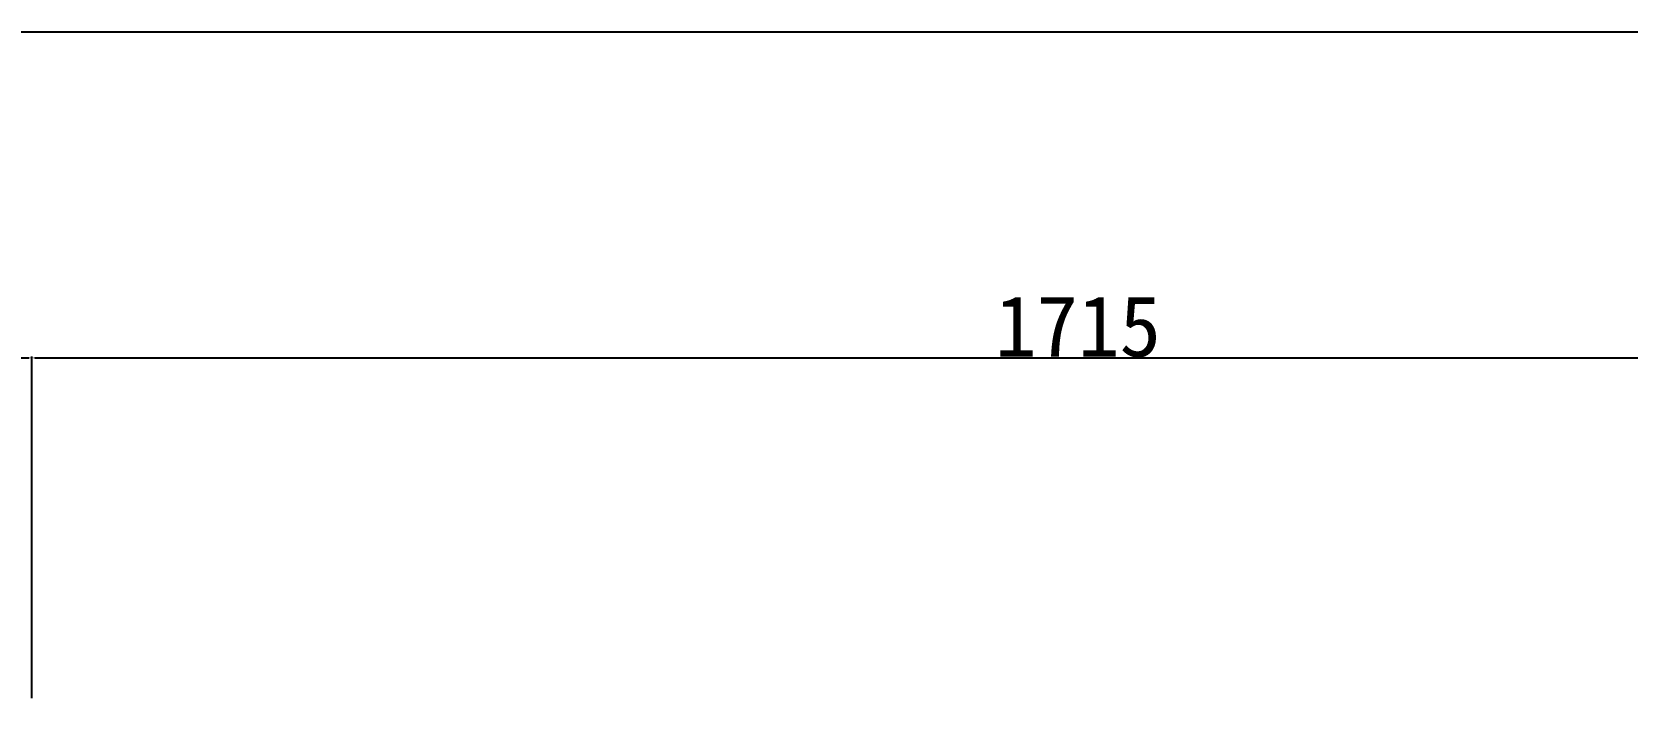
# Model space of a CAD drawing. Header units: millimetres. Extents: x 25083 to 52777, y 24772 to 45779.
# Drawn here: x 36352 to 37659, y 35234 to 35780 of the extents above; entities that cross this region are included whole.
import ezdxf

# ---------------------------------------------------------------- set-up
doc = ezdxf.new("R2010")
doc.units = ezdxf.units.MM
doc.styles.get("Standard").update_dxf_attribs({"font": ''})
doc.styles.get('Standard').set_extended_font_data('SimSun')
doc.dimstyles.new('ISO-25', dxfattribs={"dimtxt": 2.5, "dimasz": 2.5, "dimexe": 1.25, "dimexo": 0.625, "dimtad": 1, "dimtxsty": 'Standard', "dimcen": 2.5, "dimadec": 0, "dimazin": 0, "dimtfac": 1, "dimtmove": 0, "dimatfit": 3, "dimfxl": 1, "dimarcsym": 0})

# ---------------------------------------------------------------- blocks, each defined once
blk = doc.blocks.new('*D731')
at = {"color": 0, "lineweight": -2}
for p, q in [((61615.6, 16427.5), (61615.6, 17174.5)), ((61618.1, 17173.3), (73543.1, 17173.3)), ((73545.6, 16427.5), (73545.6, 17174.5))]:
    blk.add_line(p, q, dxfattribs=at)
at = {"color": 0}
for points in [[(61618.1, 17173.7), (61618.1, 17172.9), (61615.6, 17173.3)], [(73543.1, 17172.9), (73543.1, 17173.7), (73545.6, 17173.3)]]:
    blk.add_solid(points, dxfattribs=at)
at = {"layer": 'DEFPOINTS', "color": 0}
for p in [(73545.6, 17173.3), (61615.6, 16426.9), (73545.6, 16426.9)]:
    blk.add_point(p, dxfattribs=at)
at = {"color": 0, "insert": (67580.6, 17199.2), "char_height": 50, "attachment_point": 5}
blk.add_mtext('11930', dxfattribs=at)
blk = doc.blocks.new('*D735')
at = {"color": 0, "lineweight": -2}
for p, q in [((66410.6, 16627.5), (66410.6, 16907.4)), ((68750.6, 16627.5), (68750.6, 16907.4)), ((66413.1, 16906.2), (68748.1, 16906.2))]:
    blk.add_line(p, q, dxfattribs=at)
at = {"color": 0}
for points in [[(66413.1, 16906.6), (66413.1, 16905.8), (66410.6, 16906.2)], [(68748.1, 16905.8), (68748.1, 16906.6), (68750.6, 16906.2)]]:
    blk.add_solid(points, dxfattribs=at)
at = {"layer": 'DEFPOINTS', "color": 0}
for p in [(68750.6, 16906.2), (66410.6, 16626.9), (68750.6, 16626.9)]:
    blk.add_point(p, dxfattribs=at)
at = {"color": 0, "insert": (67580.6, 16932.1), "char_height": 50, "attachment_point": 5}
blk.add_mtext('2340', dxfattribs=at)
blk = doc.blocks.new('*D736')
at = {"color": 0, "lineweight": -2}
for p, q in [((68750.6, 16627.5), (68750.6, 16907.4)), ((70465.6, 16627.5), (70465.6, 16907.4)), ((68753.1, 16906.2), (70463.1, 16906.2))]:
    blk.add_line(p, q, dxfattribs=at)
at = {"color": 0}
for points in [[(68753.1, 16906.6), (68753.1, 16905.8), (68750.6, 16906.2)], [(70463.1, 16905.8), (70463.1, 16906.6), (70465.6, 16906.2)]]:
    blk.add_solid(points, dxfattribs=at)
at = {"layer": 'DEFPOINTS', "color": 0}
for p in [(70465.6, 16906.2), (68750.6, 16626.9), (70465.6, 16626.9)]:
    blk.add_point(p, dxfattribs=at)
at = {"color": 0, "insert": (69608.1, 16931.8), "char_height": 50, "attachment_point": 5}
blk.add_mtext('1715', dxfattribs=at)
blk = doc.blocks.new('zw$AEA8')
at = {"color": 6}
for base, p1, p2, picture, middle in [((12825.653, 9466.416), (895.653, 8720), (12825.653, 8720), '*D731', (6860.653, 9492.322)), ((8030.653, 9199.326), (5690.653, 8920), (8030.653, 8920), '*D735', (6860.653, 9225.232)), ((9745.653, 9199.326), (8030.653, 8920), (9745.653, 8920), '*D736', (8888.153, 9224.951))]:
    dim = blk.add_linear_dim(base=base, p1=p1, p2=p2, dimstyle='ISO-25', dxfattribs=at)
    dim.commit()
    dim.dimension.update_dxf_attribs({"geometry": picture, "text_midpoint": middle, "insert": (-60719.981, -7706.87)})

msp = doc.modelspace()

# ---------------------------------------------------------------- block references
msp.add_blockref('zw$AEA8', (28321.109, 26313.711))

doc.saveas('drawing.dxf')
